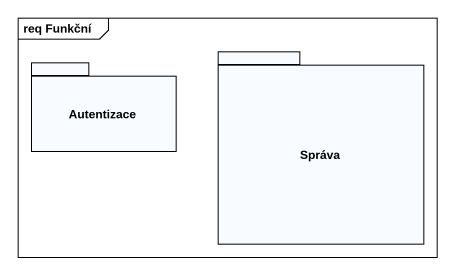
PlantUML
@startuml
mainframe req Funkční
package Správa {
}
package Autentizace {
}
@enduml
